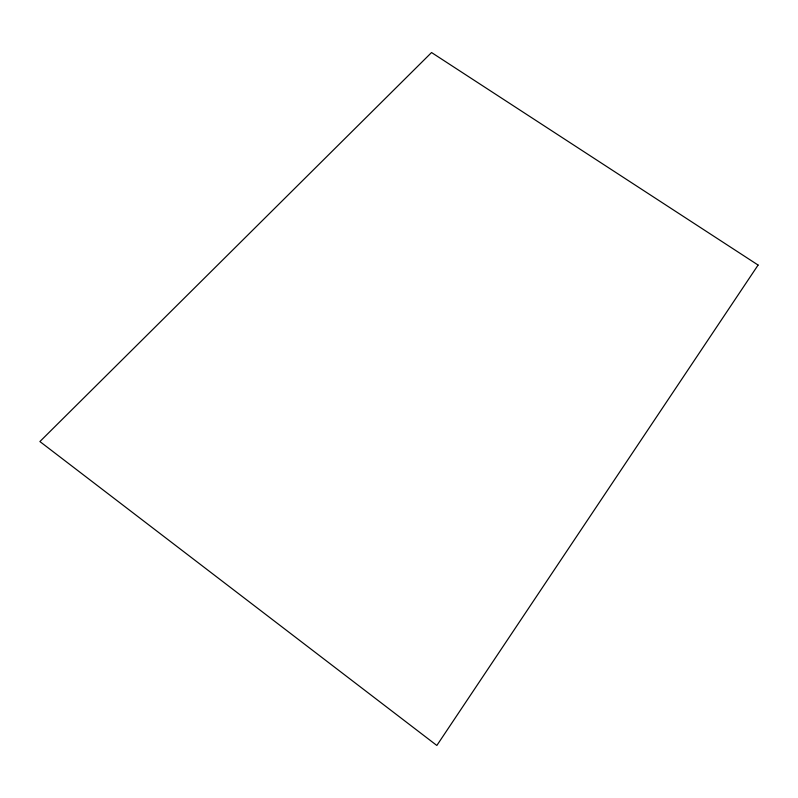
<?xml version="1.0" encoding="UTF-8"?>
<svg xmlns="http://www.w3.org/2000/svg" width="798" height="798" viewBox="0 0 798 798"><rect width="100%" height="100%" fill="white"/><g stroke="black" fill="none" stroke-linecap="round" stroke-linejoin="round"><path stroke-width="1.2" d="M758.1 265.056L436.845 745.462L39.9 441.553L431.548 52.538L758.1 265.056"/></g></svg>
